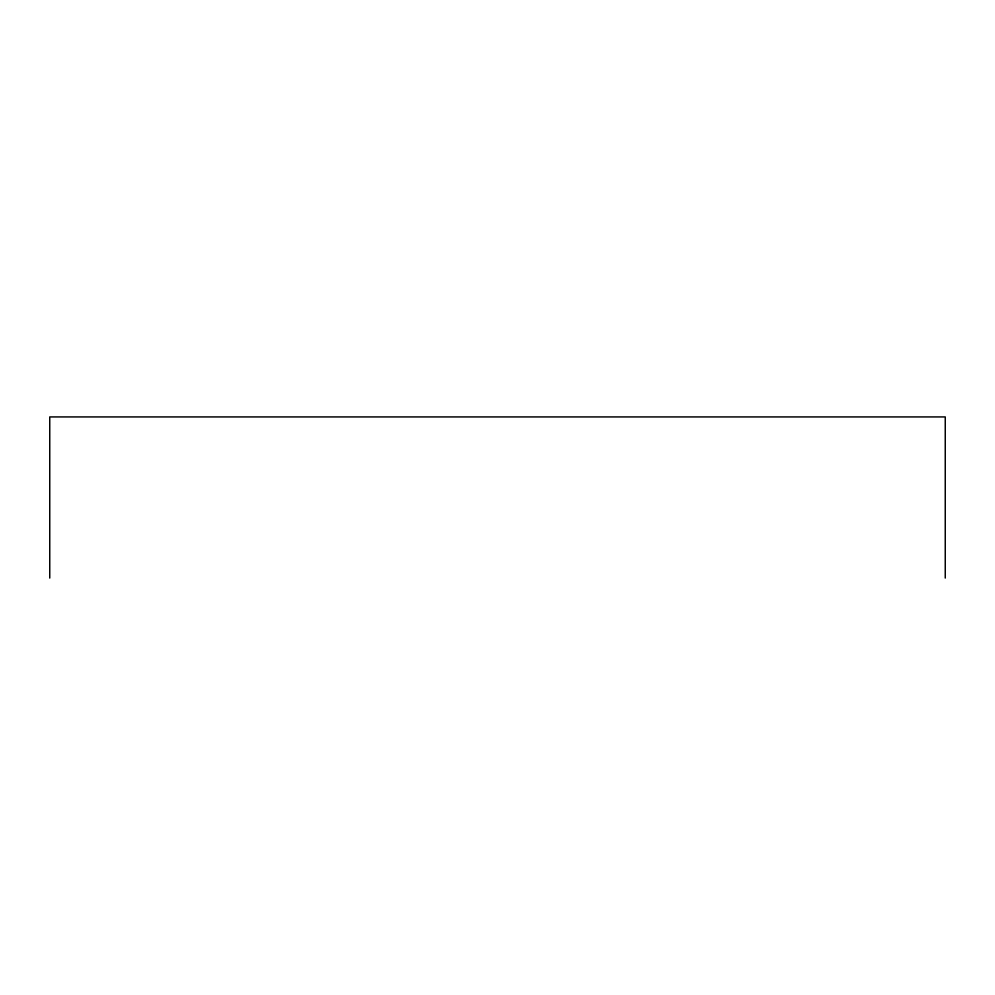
<?xml version="1.0" encoding="UTF-8"?>
<svg xmlns="http://www.w3.org/2000/svg" width="995" height="995" viewBox="0 0 995 995"><rect width="100%" height="100%" fill="white"/><g stroke="black" fill="none" stroke-linecap="round" stroke-linejoin="round"><path stroke-width="1.49" d="M945.25 578.07L945.25 416.93L49.75 416.93L49.75 578.07"/></g></svg>
